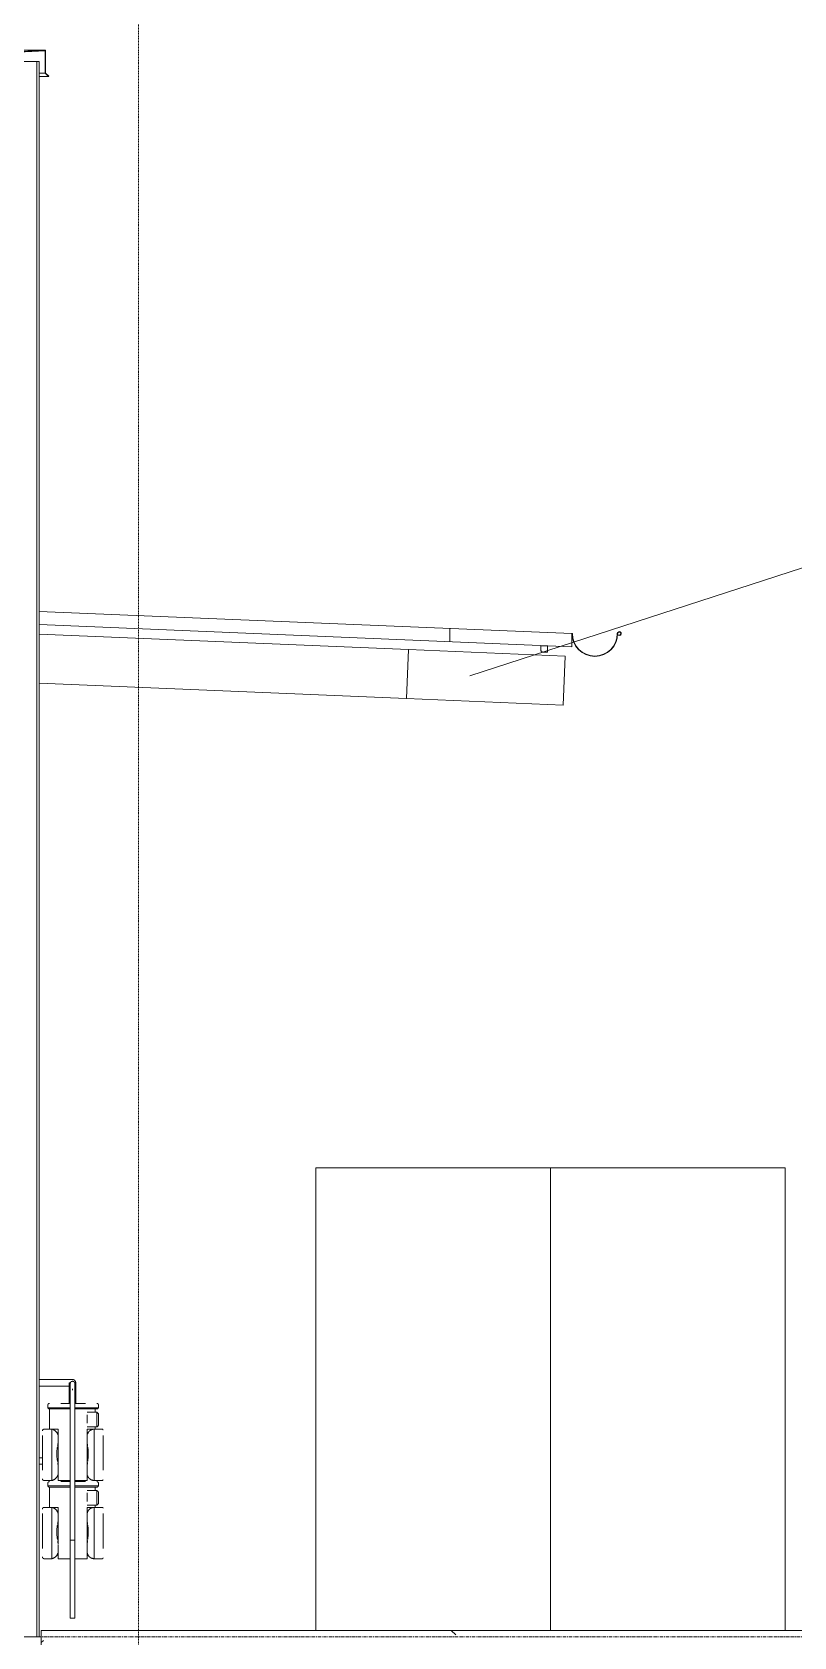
# Model space of a CAD drawing. Header units: inches. Extents: x 21386 to 98862, y -290 to 853.
# Drawn here: x 29824.8 to 29941.6, y 0 to 246.3 of the extents above; entities that cross this region are included whole.
import ezdxf

# ---------------------------------------------------------------- set-up
doc = ezdxf.new("R2010")
doc.units = ezdxf.units.IN
doc.header["$MEASUREMENT"] = 0
doc.linetypes.add('Dash Dot 3_16_', pattern=[0.3125, 0.1875, -0.0625, 0, -0.0625])
doc.linetypes.add('Grid Line 1_2_', pattern=[0.875, 0.5, -0.125, 0.125, -0.125])
for name, color, linetype, lineweight in [('A-ANNO-IDEN', 131, 'Continuous', 9), ('A-ANNO-SYMB', 150, 'Continuous', 9), ('A-FLOR', 192, 'Continuous', 13), ('A-FLOR-LEVL', 51, 'Continuous', 9), ('A-FLOR-PATT', 8, 'Continuous', 25), ('A-ROOF', 132, 'Continuous', 13), ('A-ROOF-OTLN', 132, 'Continuous', 9), ('A-WALL', 113, 'Continuous', 13), ('E-ELEC-EQPM', 71, 'Continuous', 13), ('E-LITE-EQPM', 33, 'Continuous', 13), ('P-SANR-FIXT', 6, 'Continuous', 13), ('S-BEAM', 12, 'Continuous', 13)]:
    doc.layers.add(name, color=color, linetype=linetype, lineweight=lineweight)

# ---------------------------------------------------------------- blocks, each defined once
blk = doc.blocks.new('Transformer-Dry-Type-Siemens - 6x6x6-1004770-Building Section - North_South looking East _ Clinic')
at = {"layer": 'E-ELEC-EQPM', "color": 8, "lineweight": 9}
for p, q in [((22913.05, 72), (22877.05, 72)), ((22913.05, 72), (22877.05, 72)), ((22913.05, 1), (22913.05, 72)), ((22913.05, 1), (22913.05, 72))]:
    blk.add_line(p, q, dxfattribs=at)
blk = doc.blocks.new('Transformer-Dry-Type-Siemens - 6x3x6-1005805-Building Section - North_South looking East _ Clinic')
at = {"layer": 'E-ELEC-EQPM', "color": 8, "lineweight": 9}
for p, q in [((22841.05, 72), (22841.05, 1)), ((22877.05, 72), (22841.05, 72)), ((22877.05, 72), (22841.05, 72)), ((22841.05, 72), (22841.05, 1)), ((22877.05, 1), (22877.05, 72)), ((22877.05, 1), (22877.05, 72))]:
    blk.add_line(p, q, dxfattribs=at)
blk = doc.blocks.new('Dimension Lumber - 5_5 x 7_5 Glulam-1730133-Building Section - North_South looking East _ Clinic')
at = {"layer": 'S-BEAM', "color": 8, "lineweight": 9}
for p, q in [((22855.28, 151.51), (22879.29, 150.51)), ((22879.29, 150.51), (22878.98, 143.01)), ((22878.98, 143.01), (22854.97, 144.01))]:
    blk.add_line(p, q, dxfattribs=at)
blk = doc.blocks.new('Dimension Lumber - 5_5 x 7_5 Glulam-1780657-Building Section - North_South looking East _ Clinic')
at = {"layer": 'S-BEAM', "color": 8, "lineweight": 9}
for p, q in [((22798.62, 153.87), (22855.28, 151.51)), ((22855.28, 151.51), (22854.97, 144.01)), ((22854.97, 144.01), (22798.62, 146.36))]:
    blk.add_line(p, q, dxfattribs=at)
blk = doc.blocks.new('gas_meter-250_cfh_2214 - gas_meter-250_cfh_2214-1353211-Building Section - North_South looking East _ Clinic')
at = {"layer": 'P-SANR-FIXT', "color": 8, "lineweight": 9}
for p, q in [((22803.13, 39.5), (22798.62, 39.5)), ((22798.62, 38.5), (22803.13, 38.5)), ((22803.24, 38.25), (22803.24, 35.86)), ((22803.47, 39), (22803.25, 39)), ((22803.37, 38.11), (22803.37, 37.86)), ((22803.37, 37.86), (22803.37, 14.86)), ((22803.74, 38.09), (22803.74, 37.86)), ((22804.12, 37.86), (22804.12, 38.11)), ((22804.12, 14.86), (22804.12, 37.86)), ((22804.24, 35.86), (22804.24, 38.25)), ((22799.97, 35.6), (22799.97, 35.18)), ((22800.04, 35.18), (22799.97, 35.18)), ((22799.97, 35.18), (22801.97, 35.18)), ((22801.97, 35), (22800.13, 35)), ((22800.13, 35), (22800.19, 35)), ((22800.24, 35), (22800.24, 31.88)), ((22800.24, 35), (22801.97, 35)), ((22803.38, 35.83), (22801.97, 35.83)), ((22801.97, 35.18), (22803.38, 35.18)), ((22803.38, 35), (22801.97, 35)), ((22803.39, 35.86), (22803.24, 35.86)), ((22804.24, 35.86), (22804.09, 35.86)), ((22805.72, 35.83), (22804.1, 35.83)), ((22804.1, 35.18), (22805.72, 35.18)), ((22805.72, 35), (22804.1, 35)), ((22805.72, 35.18), (22807.72, 35.18)), ((22807.56, 35), (22805.72, 35)), ((22805.74, 35), (22807.24, 35)), ((22807.24, 34.47), (22807.24, 35)), ((22807.31, 35), (22807.56, 35)), ((22807.72, 35.18), (22807.65, 35.18)), ((22807.72, 35.18), (22807.72, 35.6)), ((22807.49, 34.47), (22806, 34.47)), ((22806, 33.72), (22806, 34.1)), ((22806, 32.97), (22806, 33.72)), ((22806, 32.78), (22806, 32.97)), ((22806, 32.22), (22807.49, 32.22)), ((22807.24, 31.87), (22807.24, 32.22)), ((22807.49, 33.72), (22807.49, 34.47)), ((22807.49, 32.97), (22807.49, 33.72)), ((22807.49, 32.22), (22807.49, 32.97)), ((22807.72, 34.24), (22807.72, 33.72)), ((22807.72, 33.72), (22807.72, 34.24)), ((22807.72, 33.72), (22807.72, 32.97)), ((22807.72, 32.97), (22807.72, 32.45)), ((22807.72, 32.45), (22807.72, 32.97)), ((22799.13, 30.92), (22799.13, 25.58)), ((22800.58, 31.88), (22799.4, 31.88)), ((22800.58, 30.94), (22800.58, 31.88)), ((22800.58, 31.88), (22801.56, 31.88)), ((22800.58, 25.6), (22800.58, 30.94)), ((22801.56, 31.88), (22801.56, 30.9)), ((22801.56, 30.9), (22801.56, 30.9)), ((22801.56, 30.89), (22801.56, 30.88)), ((22801.56, 30.88), (22801.56, 29.87)), ((22801.56, 29.87), (22801.56, 27.83)), ((22806, 30.94), (22806, 31.88)), ((22806, 31.88), (22807.08, 31.88)), ((22806, 30.88), (22806, 30.94)), ((22806, 29.8), (22806, 30.88)), ((22806, 27.83), (22806, 29.8)), ((22808.31, 31.88), (22807.08, 31.88)), ((22807.08, 31.88), (22807.08, 30.94)), ((22807.08, 30.94), (22807.08, 25.6)), ((22808.43, 25.59), (22808.43, 30.93)), ((22801.56, 27.83), (22801.56, 26.21)), ((22806, 26.29), (22806, 27.83)), ((22800.58, 24), (22800.58, 25.6)), ((22801.56, 26.21), (22801.56, 25.53)), ((22801.56, 25.53), (22801.56, 24.98)), ((22801.56, 24.98), (22801.56, 24)), ((22806, 25.54), (22806, 26.29)), ((22806, 24.94), (22806, 25.54)), ((22806, 24), (22806, 24.94)), ((22807.08, 25.6), (22807.08, 24)), ((22799.4, 24), (22800.58, 24)), ((22800.77, 24.08), (22800.81, 24.08)), ((22803.39, 24), (22801.56, 24)), ((22806, 24), (22804.11, 24)), ((22806.67, 24.08), (22806.81, 24.08)), ((22807.08, 24), (22808.31, 24)), ((22803.74, 14.86), (22803.37, 14.86)), ((22804.12, 14.86), (22803.74, 14.86))]:
    blk.add_line(p, q, dxfattribs=at)
at = {"layer": 'P-SANR-FIXT', "color": 8, "lineweight": 9, "flags": 128}
for points in [[(22803.13, 39.5), (22803.15, 39.5), (22803.18, 39.5), (22803.2, 39.5), (22803.23, 39.5), (22803.25, 39.5), (22803.27, 39.5), (22803.3, 39.5), (22803.32, 39.5), (22803.34, 39.5), (22803.37, 39.5), (22803.39, 39.5), (22803.41, 39.5), (22803.43, 39.5), (22803.45, 39.5), (22803.47, 39.5), (22803.49, 39.5), (22803.51, 39.5), (22803.53, 39.5), (22803.55, 39.5), (22803.57, 39.5), (22803.58, 39.5), (22803.6, 39.5), (22803.62, 39.5), (22803.63, 39.5), (22803.64, 39.5), (22803.66, 39.5), (22803.67, 39.5), (22803.68, 39.5), (22803.69, 39.5), (22803.7, 39.5), (22803.71, 39.5), (22803.71, 39.5), (22803.72, 39.5), (22803.73, 39.5), (22803.73, 39.5), (22803.74, 39.5), (22803.74, 39.5), (22803.74, 39.5), (22803.74, 39.5)], [(22803.74, 39.5), (22803.76, 39.5), (22803.78, 39.5), (22803.8, 39.5), (22803.82, 39.49), (22803.84, 39.49), (22803.86, 39.49), (22803.88, 39.48), (22803.9, 39.47), (22803.92, 39.47), (22803.94, 39.46), (22803.95, 39.45), (22803.97, 39.44), (22803.99, 39.43), (22804.01, 39.42), (22804.02, 39.41), (22804.04, 39.4), (22804.05, 39.39), (22804.07, 39.38), (22804.08, 39.36), (22804.1, 39.35), (22804.11, 39.33), (22804.13, 39.32), (22804.14, 39.3), (22804.15, 39.29), (22804.16, 39.27), (22804.17, 39.25), (22804.18, 39.24), (22804.19, 39.22), (22804.2, 39.2), (22804.21, 39.18), (22804.21, 39.16), (22804.22, 39.14), (22804.22, 39.12), (22804.23, 39.1), (22804.23, 39.08), (22804.24, 39.07), (22804.24, 39.05), (22804.24, 39.03), (22804.24, 39.01), (22804.24, 38.99), (22804.24, 38.97), (22804.24, 38.95), (22804.23, 38.93), (22804.23, 38.91), (22804.23, 38.89), (22804.22, 38.87)], [(22803.28, 38.5), (22803.26, 38.5), (22803.23, 38.5), (22803.21, 38.5), (22803.18, 38.5), (22803.16, 38.5), (22803.14, 38.5), (22803.13, 38.5)], [(22803.24, 39), (22803.24, 39), (22803.24, 39), (22803.24, 38.99), (22803.24, 38.99), (22803.24, 38.99), (22803.24, 38.98), (22803.24, 38.97), (22803.24, 38.96), (22803.24, 38.95), (22803.24, 38.94), (22803.24, 38.93), (22803.24, 38.92), (22803.24, 38.9), (22803.24, 38.89), (22803.24, 38.87), (22803.24, 38.85), (22803.24, 38.83), (22803.24, 38.81), (22803.24, 38.79), (22803.24, 38.77), (22803.24, 38.75), (22803.24, 38.73), (22803.24, 38.7), (22803.24, 38.68), (22803.24, 38.66), (22803.24, 38.63), (22803.24, 38.6), (22803.24, 38.58), (22803.24, 38.55), (22803.24, 38.52), (22803.24, 38.49), (22803.24, 38.47), (22803.24, 38.44), (22803.24, 38.41), (22803.24, 38.38), (22803.24, 38.35), (22803.24, 38.32), (22803.24, 38.29), (22803.24, 38.26), (22803.24, 38.25)], [(22803.37, 38.86), (22803.37, 38.87), (22803.37, 38.89), (22803.37, 38.9), (22803.37, 38.91), (22803.37, 38.93), (22803.38, 38.94), (22803.38, 38.96), (22803.38, 38.97), (22803.39, 38.99), (22803.39, 39), (22803.4, 39.01), (22803.41, 39.03), (22803.41, 39.04), (22803.42, 39.05), (22803.43, 39.07), (22803.44, 39.08), (22803.45, 39.09), (22803.46, 39.1), (22803.47, 39.11), (22803.48, 39.12), (22803.49, 39.13), (22803.5, 39.14), (22803.51, 39.15), (22803.53, 39.16), (22803.54, 39.17), (22803.55, 39.18), (22803.56, 39.19), (22803.58, 39.19), (22803.59, 39.2), (22803.6, 39.2), (22803.62, 39.21), (22803.63, 39.21), (22803.65, 39.22), (22803.66, 39.22), (22803.68, 39.22), (22803.69, 39.23), (22803.71, 39.23), (22803.72, 39.23), (22803.74, 39.23), (22803.74, 39.23)], [(22803.37, 38.11), (22803.37, 38.14), (22803.37, 38.17), (22803.37, 38.2), (22803.37, 38.22), (22803.37, 38.25), (22803.37, 38.28), (22803.37, 38.31), (22803.37, 38.34), (22803.37, 38.37), (22803.37, 38.4), (22803.37, 38.42), (22803.37, 38.45), (22803.37, 38.48), (22803.37, 38.5), (22803.37, 38.53), (22803.37, 38.55), (22803.37, 38.58), (22803.37, 38.6), (22803.37, 38.62), (22803.37, 38.64), (22803.37, 38.66), (22803.37, 38.68), (22803.37, 38.7), (22803.37, 38.72), (22803.37, 38.74), (22803.37, 38.75), (22803.37, 38.77), (22803.37, 38.78), (22803.37, 38.79), (22803.37, 38.8), (22803.37, 38.81), (22803.37, 38.82), (22803.37, 38.83), (22803.37, 38.84), (22803.37, 38.84), (22803.37, 38.85), (22803.37, 38.85), (22803.37, 38.85), (22803.37, 38.86)], [(22803.37, 38.86), (22803.37, 38.85), (22803.37, 38.85), (22803.37, 38.85), (22803.37, 38.84), (22803.37, 38.84), (22803.37, 38.83), (22803.37, 38.82), (22803.37, 38.8), (22803.37, 38.79), (22803.37, 38.78), (22803.37, 38.76), (22803.37, 38.74), (22803.37, 38.72), (22803.37, 38.7), (22803.37, 38.68), (22803.37, 38.66), (22803.37, 38.63), (22803.37, 38.61), (22803.37, 38.58), (22803.37, 38.55), (22803.37, 38.52), (22803.37, 38.49), (22803.37, 38.46), (22803.37, 38.43), (22803.37, 38.4), (22803.37, 38.36), (22803.37, 38.33), (22803.37, 38.29), (22803.37, 38.25), (22803.37, 38.22), (22803.37, 38.18), (22803.37, 38.14), (22803.37, 38.1), (22803.37, 38.06), (22803.37, 38.03), (22803.37, 37.99), (22803.37, 37.95), (22803.37, 37.91), (22803.37, 37.87), (22803.37, 37.86)], [(22803.74, 39.23), (22803.76, 39.23), (22803.77, 39.23), (22803.79, 39.23), (22803.8, 39.23), (22803.81, 39.22), (22803.83, 39.22), (22803.84, 39.22), (22803.86, 39.21), (22803.87, 39.21), (22803.89, 39.2), (22803.9, 39.19), (22803.91, 39.19), (22803.93, 39.18), (22803.94, 39.17), (22803.95, 39.16), (22803.96, 39.16), (22803.98, 39.15), (22803.99, 39.14), (22804, 39.13), (22804.01, 39.12), (22804.02, 39.11), (22804.03, 39.09), (22804.04, 39.08), (22804.05, 39.07), (22804.06, 39.06), (22804.06, 39.05), (22804.07, 39.03), (22804.08, 39.02), (22804.08, 39.01), (22804.09, 38.99), (22804.09, 38.98), (22804.1, 38.96), (22804.1, 38.95), (22804.11, 38.93), (22804.11, 38.92), (22804.11, 38.9), (22804.11, 38.89), (22804.11, 38.87), (22804.12, 38.86), (22804.12, 38.86)], [(22804.12, 38.86), (22804.12, 38.85), (22804.12, 38.85), (22804.12, 38.85), (22804.12, 38.85), (22804.12, 38.84), (22804.12, 38.83), (22804.12, 38.83), (22804.12, 38.82), (22804.12, 38.81), (22804.12, 38.8), (22804.12, 38.78), (22804.12, 38.77), (22804.12, 38.76), (22804.12, 38.74), (22804.12, 38.72), (22804.12, 38.71), (22804.12, 38.69), (22804.12, 38.67), (22804.12, 38.65), (22804.12, 38.63), (22804.12, 38.61), (22804.12, 38.58), (22804.12, 38.56), (22804.12, 38.54), (22804.12, 38.51), (22804.12, 38.48), (22804.12, 38.46), (22804.12, 38.43), (22804.12, 38.4), (22804.12, 38.38), (22804.12, 38.35), (22804.12, 38.32), (22804.12, 38.29), (22804.12, 38.26), (22804.12, 38.23), (22804.12, 38.2), (22804.12, 38.17), (22804.12, 38.14), (22804.12, 38.11), (22804.12, 38.11)], [(22804.12, 37.86), (22804.12, 37.9), (22804.12, 37.94), (22804.12, 37.97), (22804.12, 38.01), (22804.12, 38.05), (22804.12, 38.09), (22804.12, 38.13), (22804.12, 38.17), (22804.12, 38.21), (22804.12, 38.24), (22804.12, 38.28), (22804.12, 38.32), (22804.12, 38.35), (22804.12, 38.39), (22804.12, 38.42), (22804.12, 38.45), (22804.12, 38.48), (22804.12, 38.51), (22804.12, 38.54), (22804.12, 38.57), (22804.12, 38.6), (22804.12, 38.63), (22804.12, 38.65), (22804.12, 38.67), (22804.12, 38.7), (22804.12, 38.72), (22804.12, 38.74), (22804.12, 38.76), (22804.12, 38.77), (22804.12, 38.79), (22804.12, 38.8), (22804.12, 38.81), (22804.12, 38.82), (22804.12, 38.83), (22804.12, 38.84), (22804.12, 38.85), (22804.12, 38.85), (22804.12, 38.85), (22804.12, 38.86)], [(22804.2, 38.81), (22804.19, 38.79), (22804.19, 38.77), (22804.18, 38.76), (22804.17, 38.74)], [(22804.24, 38.25), (22804.24, 38.28), (22804.24, 38.31), (22804.24, 38.34), (22804.24, 38.37), (22804.24, 38.4), (22804.24, 38.43), (22804.24, 38.46), (22804.24, 38.49), (22804.24, 38.51), (22804.24, 38.54), (22804.24, 38.57), (22804.24, 38.6), (22804.24, 38.62), (22804.24, 38.65), (22804.24, 38.67), (22804.24, 38.7), (22804.24, 38.72), (22804.24, 38.74), (22804.24, 38.77), (22804.24, 38.79), (22804.24, 38.81), (22804.24, 38.83), (22804.24, 38.85), (22804.24, 38.86), (22804.24, 38.88), (22804.24, 38.9), (22804.24, 38.91), (22804.24, 38.93), (22804.24, 38.94), (22804.24, 38.95), (22804.24, 38.96), (22804.24, 38.97), (22804.24, 38.98), (22804.24, 38.98), (22804.24, 38.99), (22804.24, 38.99), (22804.24, 39), (22804.24, 39), (22804.24, 39)], [(22799.97, 35.6), (22799.97, 35.61), (22799.97, 35.62), (22799.97, 35.63), (22799.97, 35.64), (22799.97, 35.64), (22799.98, 35.65), (22799.98, 35.66), (22799.98, 35.67), (22799.98, 35.68), (22799.99, 35.69), (22799.99, 35.7), (22800, 35.71), (22800, 35.71), (22800.01, 35.72), (22800.01, 35.73), (22800.02, 35.74), (22800.02, 35.74), (22800.03, 35.75), (22800.03, 35.76), (22800.04, 35.77), (22800.05, 35.77), (22800.05, 35.78), (22800.06, 35.78), (22800.07, 35.79), (22800.08, 35.79), (22800.08, 35.8), (22800.09, 35.8), (22800.1, 35.81), (22800.11, 35.81), (22800.12, 35.82), (22800.13, 35.82), (22800.14, 35.82), (22800.14, 35.82), (22800.15, 35.83), (22800.16, 35.83), (22800.17, 35.83), (22800.18, 35.83), (22800.19, 35.83), (22800.2, 35.83), (22800.2, 35.83)], [(22800.13, 35), (22800.12, 35), (22800.11, 35.01), (22800.1, 35.01), (22800.09, 35.02), (22800.09, 35.02), (22800.08, 35.02), (22800.07, 35.03), (22800.06, 35.04), (22800.05, 35.04), (22800.05, 35.05), (22800.04, 35.05), (22800.03, 35.06), (22800.03, 35.07), (22800.02, 35.08), (22800.01, 35.08), (22800.01, 35.09), (22800, 35.1), (22800, 35.11), (22799.99, 35.12), (22799.99, 35.12), (22799.98, 35.13), (22799.98, 35.14), (22799.98, 35.15), (22799.97, 35.16), (22799.97, 35.17), (22799.97, 35.18), (22799.97, 35.18)], [(22807.49, 35.83), (22807.5, 35.83), (22807.51, 35.83), (22807.52, 35.83), (22807.52, 35.83), (22807.53, 35.83), (22807.54, 35.82), (22807.55, 35.82), (22807.56, 35.82), (22807.57, 35.82), (22807.58, 35.81), (22807.59, 35.81), (22807.59, 35.81), (22807.6, 35.8), (22807.61, 35.8), (22807.62, 35.79), (22807.63, 35.79), (22807.63, 35.78), (22807.64, 35.77), (22807.65, 35.77), (22807.65, 35.76), (22807.66, 35.75), (22807.67, 35.75), (22807.67, 35.74), (22807.68, 35.73), (22807.68, 35.72), (22807.69, 35.72), (22807.69, 35.71), (22807.7, 35.7), (22807.7, 35.69), (22807.7, 35.68), (22807.71, 35.67), (22807.71, 35.67), (22807.71, 35.66), (22807.71, 35.65), (22807.72, 35.64), (22807.72, 35.63), (22807.72, 35.62), (22807.72, 35.61), (22807.72, 35.6), (22807.72, 35.6)], [(22807.72, 35.18), (22807.72, 35.17), (22807.72, 35.16), (22807.71, 35.15), (22807.71, 35.14), (22807.71, 35.13), (22807.7, 35.13), (22807.7, 35.12), (22807.69, 35.11), (22807.69, 35.1), (22807.68, 35.09), (22807.68, 35.08), (22807.67, 35.08), (22807.66, 35.07), (22807.66, 35.06), (22807.65, 35.06), (22807.64, 35.05), (22807.64, 35.04), (22807.63, 35.04), (22807.62, 35.03), (22807.61, 35.03), (22807.61, 35.02), (22807.6, 35.02), (22807.59, 35.01), (22807.58, 35.01), (22807.57, 35), (22807.56, 35), (22807.56, 35)], [(22807.49, 34.47), (22807.52, 34.45), (22807.55, 34.43), (22807.58, 34.4), (22807.6, 34.38), (22807.63, 34.35), (22807.65, 34.33), (22807.68, 34.3), (22807.7, 34.27), (22807.72, 34.24)], [(22807.72, 32.45), (22807.7, 32.42), (22807.68, 32.39), (22807.65, 32.36), (22807.63, 32.34), (22807.6, 32.31), (22807.58, 32.29), (22807.55, 32.26), (22807.52, 32.24), (22807.49, 32.22)], [(22799.13, 31.61), (22799.13, 31.62), (22799.13, 31.63), (22799.13, 31.64), (22799.14, 31.65), (22799.14, 31.66), (22799.14, 31.67), (22799.14, 31.68), (22799.15, 31.69), (22799.15, 31.7), (22799.15, 31.71), (22799.16, 31.72), (22799.16, 31.73), (22799.17, 31.74), (22799.17, 31.75), (22799.18, 31.76), (22799.19, 31.77), (22799.19, 31.78), (22799.2, 31.79), (22799.21, 31.79), (22799.21, 31.8), (22799.22, 31.81), (22799.23, 31.82), (22799.24, 31.82), (22799.25, 31.83), (22799.26, 31.84), (22799.27, 31.84), (22799.28, 31.85), (22799.29, 31.85), (22799.29, 31.86), (22799.3, 31.86), (22799.32, 31.86), (22799.33, 31.87), (22799.34, 31.87), (22799.35, 31.87), (22799.36, 31.87), (22799.37, 31.88), (22799.38, 31.88), (22799.39, 31.88), (22799.4, 31.88)], [(22808.31, 31.88), (22808.32, 31.88), (22808.32, 31.88), (22808.32, 31.88), (22808.33, 31.88), (22808.33, 31.88), (22808.34, 31.88), (22808.34, 31.87), (22808.35, 31.87), (22808.35, 31.87), (22808.36, 31.87), (22808.36, 31.87), (22808.37, 31.87), (22808.37, 31.86), (22808.37, 31.86), (22808.38, 31.86), (22808.38, 31.86), (22808.38, 31.85), (22808.39, 31.85), (22808.39, 31.85), (22808.4, 31.84), (22808.4, 31.84), (22808.4, 31.84), (22808.4, 31.83), (22808.41, 31.83), (22808.41, 31.82), (22808.41, 31.82), (22808.41, 31.82), (22808.42, 31.81), (22808.42, 31.81), (22808.42, 31.8), (22808.42, 31.8), (22808.42, 31.79), (22808.42, 31.79), (22808.43, 31.79), (22808.43, 31.78), (22808.43, 31.78), (22808.43, 31.77), (22808.43, 31.77), (22808.43, 31.76), (22808.43, 31.76)], [(22799.4, 24), (22799.39, 24), (22799.38, 24), (22799.37, 24), (22799.36, 24), (22799.35, 24.01), (22799.34, 24.01), (22799.33, 24.01), (22799.32, 24.01), (22799.31, 24.02), (22799.3, 24.02), (22799.29, 24.03), (22799.28, 24.03), (22799.27, 24.04), (22799.26, 24.04), (22799.25, 24.05), (22799.24, 24.05), (22799.23, 24.06), (22799.22, 24.07), (22799.22, 24.07), (22799.21, 24.08), (22799.2, 24.09), (22799.19, 24.1), (22799.19, 24.11), (22799.18, 24.12), (22799.17, 24.12), (22799.17, 24.13), (22799.16, 24.14), (22799.16, 24.15), (22799.15, 24.16), (22799.15, 24.17), (22799.15, 24.18), (22799.14, 24.19), (22799.14, 24.2), (22799.14, 24.21), (22799.14, 24.23), (22799.13, 24.24), (22799.13, 24.25), (22799.13, 24.26), (22799.13, 24.27), (22799.13, 24.27)], [(22808.43, 24.12), (22808.43, 24.11), (22808.43, 24.11), (22808.43, 24.1), (22808.43, 24.1), (22808.43, 24.09), (22808.42, 24.09), (22808.42, 24.09), (22808.42, 24.08), (22808.42, 24.08), (22808.42, 24.07), (22808.42, 24.07), (22808.42, 24.06), (22808.41, 24.06), (22808.41, 24.06), (22808.41, 24.05), (22808.41, 24.05), (22808.4, 24.04), (22808.4, 24.04), (22808.4, 24.04), (22808.39, 24.03), (22808.39, 24.03), (22808.39, 24.03), (22808.38, 24.02), (22808.38, 24.02), (22808.37, 24.02), (22808.37, 24.02), (22808.37, 24.01), (22808.36, 24.01), (22808.36, 24.01), (22808.35, 24.01), (22808.35, 24.01), (22808.34, 24), (22808.34, 24), (22808.34, 24), (22808.33, 24), (22808.33, 24), (22808.32, 24), (22808.32, 24), (22808.31, 24)]]:
    blk.add_lwpolyline(points, dxfattribs=at)
at = {"layer": 'P-SANR-FIXT', "color": 8, "lineweight": 9}
for points, knots in [([(22801.56, 30.9), (22801.54, 30.96), (22801.51, 31.06), (22801.46, 31.17), (22801.41, 31.27), (22801.34, 31.37), (22801.27, 31.46), (22801.2, 31.53), (22801.13, 31.6), (22801.06, 31.65), (22801.01, 31.69), (22800.98, 31.71), (22800.94, 31.73), (22800.88, 31.77), (22800.8, 31.8), (22800.7, 31.85), (22800.63, 31.87), (22800.58, 31.88)], [0, 0, 0, 0, 0.1, 0.15, 0.2, 0.3, 0.35, 0.4, 0.475, 0.55, 0.5875, 0.60625, 0.625, 0.7, 0.775, 0.85, 1, 1, 1, 1]), ([(22801.39, 31.3), (22801.38, 31.3), (22801.37, 31.32), (22801.35, 31.35), (22801.33, 31.38), (22801.31, 31.41), (22801.29, 31.43), (22801.27, 31.45), (22801.24, 31.48), (22801.21, 31.51), (22801.2, 31.53), (22801.19, 31.54)], [0.1823297, 0.1823297, 0.1823297, 0.1823297, 0.1875, 0.21875, 0.234375, 0.25, 0.265625, 0.28125, 0.3125, 0.34375, 0.375, 0.375, 0.375, 0.375]), ([(22801.19, 31.54), (22801.2, 31.53), (22801.21, 31.51), (22801.24, 31.48), (22801.27, 31.45), (22801.29, 31.43), (22801.3, 31.41), (22801.31, 31.41)], [0.625, 0.625, 0.625, 0.625, 0.65625, 0.6875, 0.71875, 0.734375, 0.75, 0.75, 0.75, 0.75]), ([(22801.56, 30.9), (22801.54, 30.96), (22801.52, 31.03), (22801.48, 31.13), (22801.46, 31.17), (22801.45, 31.19)], [0, 0, 0, 0, 0.0625, 0.09375, 0.125, 0.125, 0.125, 0.125]), ([(22801.46, 29.28), (22801.47, 29.32), (22801.49, 29.44), (22801.52, 29.64), (22801.55, 29.8), (22801.56, 29.87)], [0.6893474, 0.6893474, 0.6893474, 0.6893474, 0.75, 0.875, 1, 1, 1, 1]), ([(22807.08, 31.88), (22807.04, 31.88), (22806.99, 31.88), (22806.9, 31.86), (22806.85, 31.85), (22806.81, 31.84), (22806.77, 31.83), (22806.73, 31.82), (22806.69, 31.8), (22806.64, 31.79), (22806.6, 31.76), (22806.55, 31.74), (22806.5, 31.71), (22806.45, 31.68), (22806.4, 31.64), (22806.35, 31.6), (22806.31, 31.56), (22806.28, 31.53), (22806.25, 31.49), (22806.21, 31.45), (22806.17, 31.39), (22806.13, 31.32), (22806.1, 31.25), (22806.07, 31.18), (22806.03, 31.08), (22806.01, 31), (22806, 30.94)], [0, 0, 0, 0, 0.142857, 0.214286, 0.25, 0.285714, 0.321429, 0.357143, 0.392857, 0.428571, 0.464286, 0.5, 0.535714, 0.571429, 0.607143, 0.642857, 0.678571, 0.696429, 0.714286, 0.75, 0.785714, 0.821429, 0.857143, 0.892857, 0.928571, 1, 1, 1, 1]), ([(22806.08, 31.22), (22806.07, 31.2), (22806.06, 31.16), (22806.03, 31.07), (22806.01, 30.99), (22806, 30.94)], [0.875, 0.875, 0.875, 0.875, 0.90625, 0.9375, 1, 1, 1, 1]), ([(22806, 29.8), (22806.01, 29.72), (22806.03, 29.57), (22806.05, 29.38), (22806.06, 29.27), (22806.07, 29.23)], [0, 0, 0, 0, 0.125, 0.25, 0.3090159, 0.3090159, 0.3090159, 0.3090159]), ([(22806.29, 31.54), (22806.29, 31.53), (22806.27, 31.52), (22806.25, 31.49), (22806.22, 31.46), (22806.21, 31.44), (22806.19, 31.42), (22806.18, 31.4), (22806.16, 31.37), (22806.14, 31.34), (22806.13, 31.31), (22806.12, 31.31)], [0.625, 0.625, 0.625, 0.625, 0.65625, 0.6875, 0.71875, 0.734375, 0.75, 0.765625, 0.78125, 0.8125, 0.8259982, 0.8259982, 0.8259982, 0.8259982]), ([(22806.19, 31.42), (22806.2, 31.42), (22806.21, 31.44), (22806.22, 31.46), (22806.25, 31.49), (22806.27, 31.52), (22806.29, 31.53), (22806.29, 31.54)], [0.25, 0.25, 0.25, 0.25, 0.265625, 0.28125, 0.3125, 0.34375, 0.375, 0.375, 0.375, 0.375]), ([(22801.34, 27.83), (22801.33, 28.01), (22801.33, 28.29), (22801.36, 28.64), (22801.39, 28.86), (22801.41, 29.03), (22801.43, 29.12), (22801.44, 29.18), (22801.44, 29.19)], [0, 0, 0, 0, 0.25, 0.375, 0.5, 0.5625, 0.625, 0.6413922, 0.6413922, 0.6413922, 0.6413922]), ([(22801.44, 26.93), (22801.44, 26.95), (22801.42, 27.07), (22801.39, 27.27), (22801.36, 27.55), (22801.34, 27.74), (22801.34, 27.83)], [0.4590176, 0.4590176, 0.4590176, 0.4590176, 0.5, 0.6666667, 0.8333333, 1, 1, 1, 1]), ([(22806.08, 29.13), (22806.08, 29.12), (22806.09, 29.07), (22806.1, 28.98), (22806.12, 28.86), (22806.13, 28.73), (22806.15, 28.56), (22806.17, 28.27), (22806.17, 28.01), (22806.16, 27.83)], [0.3581675, 0.3581675, 0.3581675, 0.3581675, 0.375, 0.4375, 0.5, 0.5625, 0.625, 0.75, 1, 1, 1, 1]), ([(22806.16, 27.83), (22806.16, 27.74), (22806.15, 27.57), (22806.12, 27.3), (22806.1, 27.11), (22806.08, 27), (22806.08, 26.99)], [0, 0, 0, 0, 0.1666667, 0.3333333, 0.5, 0.5353364, 0.5353364, 0.5353364, 0.5353364]), ([(22800.58, 24), (22800.61, 24.01), (22800.67, 24.02), (22800.75, 24.06), (22800.82, 24.09), (22800.88, 24.11), (22800.93, 24.14), (22800.99, 24.18), (22801.04, 24.22), (22801.1, 24.26), (22801.15, 24.3), (22801.19, 24.34), (22801.22, 24.37), (22801.27, 24.42), (22801.34, 24.51), (22801.41, 24.61), (22801.46, 24.71), (22801.51, 24.82), (22801.54, 24.91), (22801.56, 24.98)], [0, 0, 0, 0, 0.1, 0.2, 0.25, 0.3, 0.35, 0.4, 0.45, 0.5, 0.55, 0.575, 0.6, 0.65, 0.7, 0.8, 0.85, 0.9, 1, 1, 1, 1]), ([(22806, 24.94), (22806.01, 24.87), (22806.04, 24.77), (22806.08, 24.66), (22806.12, 24.58), (22806.16, 24.5), (22806.21, 24.43), (22806.26, 24.38), (22806.29, 24.34), (22806.32, 24.31), (22806.35, 24.28), (22806.39, 24.25), (22806.43, 24.21), (22806.48, 24.18), (22806.52, 24.16), (22806.55, 24.14), (22806.58, 24.12), (22806.61, 24.11), (22806.66, 24.09), (22806.71, 24.07), (22806.76, 24.05), (22806.81, 24.03), (22806.85, 24.02), (22806.9, 24.02), (22806.95, 24.01), (22807.02, 24), (22807.06, 24), (22807.08, 24)], [0, 0, 0, 0, 0.083333, 0.125, 0.166667, 0.208333, 0.25, 0.291667, 0.3125, 0.333333, 0.354167, 0.375, 0.416667, 0.458333, 0.479167, 0.5, 0.520833, 0.541667, 0.583333, 0.625, 0.666667, 0.708333, 0.75, 0.791667, 0.833333, 0.916667, 1, 1, 1, 1]), ([(22801.26, 24.41), (22801.27, 24.43), (22801.31, 24.47), (22801.34, 24.52), (22801.36, 24.55), (22801.37, 24.56)], [0.8, 0.8, 0.8, 0.8, 0.825, 0.85, 0.86115606, 0.86115606, 0.86115606, 0.86115606]), ([(22806.16, 24.51), (22806.16, 24.51), (22806.17, 24.49), (22806.2, 24.45), (22806.23, 24.41), (22806.24, 24.39)], [0.14801628, 0.14801628, 0.14801628, 0.14801628, 0.15, 0.175, 0.2, 0.2, 0.2, 0.2]), ([(22806.42, 24.22), (22806.43, 24.22), (22806.44, 24.21), (22806.47, 24.19), (22806.5, 24.17), (22806.52, 24.16), (22806.52, 24.16)], [0.3, 0.3, 0.3, 0.3, 0.3125, 0.325, 0.35, 0.35763864, 0.35763864, 0.35763864, 0.35763864]), ([(22806.52, 24.16), (22806.52, 24.16), (22806.5, 24.17), (22806.47, 24.19), (22806.44, 24.21), (22806.43, 24.22), (22806.42, 24.22)], [0.64247023, 0.64247023, 0.64247023, 0.64247023, 0.65, 0.675, 0.6875, 0.7, 0.7, 0.7, 0.7])]:
    blk.add_open_spline(points, degree=3, knots=knots, dxfattribs=at)
for points in [[(22801.43, 24.66), (22801.46, 24.71), (22801.51, 24.81), (22801.54, 24.92), (22801.56, 24.98)], [(22801.56, 26.21), (22801.55, 26.29), (22801.52, 26.46), (22801.49, 26.64), (22801.48, 26.73)], [(22806.06, 26.78), (22806.05, 26.7), (22806.03, 26.53), (22806.01, 26.37), (22806, 26.29)], [(22806, 24.94), (22806.01, 24.88), (22806.04, 24.77), (22806.07, 24.68), (22806.09, 24.63)]]:
    blk.add_open_spline(points, degree=3, dxfattribs=at)
blk = doc.blocks.new('gas_meter-250_cfh_2214 - gas_meter-250_cfh_2214-V41-Building Section - North_South looking East _ Clinic')
at = {"layer": 'P-SANR-FIXT', "color": 8, "lineweight": 9}
for p, q in [((22799.17, 27.5), (22798.62, 27.5)), ((22798.62, 26.5), (22799.14, 26.5)), ((22799.97, 23.6), (22799.97, 23.18)), ((22800.04, 23.18), (22799.97, 23.18)), ((22799.97, 23.18), (22801.97, 23.18)), ((22801.97, 23), (22800.13, 23)), ((22800.13, 23), (22800.19, 23)), ((22800.24, 23), (22800.24, 19.88)), ((22800.24, 23), (22801.97, 23)), ((22803.38, 23.83), (22801.97, 23.83)), ((22801.97, 23.18), (22803.38, 23.18)), ((22803.38, 23), (22801.97, 23)), ((22803.24, 24), (22803.24, 23.86)), ((22803.39, 23.86), (22803.24, 23.86)), ((22804.24, 23.86), (22804.09, 23.86)), ((22805.72, 23.83), (22804.1, 23.83)), ((22804.1, 23.18), (22805.72, 23.18)), ((22805.72, 23), (22804.1, 23)), ((22804.24, 23.86), (22804.24, 24)), ((22805.72, 23.18), (22807.72, 23.18)), ((22807.56, 23), (22805.72, 23)), ((22805.74, 23), (22807.24, 23)), ((22807.49, 22.47), (22806, 22.47)), ((22807.24, 22.47), (22807.24, 23)), ((22807.31, 23), (22807.56, 23)), ((22807.49, 21.72), (22807.49, 22.47)), ((22807.72, 23.18), (22807.65, 23.18)), ((22807.72, 23.18), (22807.72, 23.6)), ((22807.72, 22.24), (22807.72, 21.72)), ((22807.72, 21.72), (22807.72, 22.24)), ((22800.58, 19.88), (22799.4, 19.88)), ((22800.58, 18.94), (22800.58, 19.88)), ((22800.58, 19.88), (22801.56, 19.88)), ((22801.56, 19.88), (22801.56, 18.9)), ((22806, 21.72), (22806, 22.1)), ((22806, 20.97), (22806, 21.72)), ((22806, 20.78), (22806, 20.97)), ((22806, 20.22), (22807.49, 20.22)), ((22806, 18.94), (22806, 19.88)), ((22806, 19.88), (22807.08, 19.88)), ((22808.31, 19.88), (22807.08, 19.88)), ((22807.08, 19.88), (22807.08, 18.94)), ((22807.24, 19.87), (22807.24, 20.22)), ((22807.49, 20.97), (22807.49, 21.72)), ((22807.49, 20.22), (22807.49, 20.97)), ((22807.72, 21.72), (22807.72, 20.97)), ((22807.72, 20.97), (22807.72, 20.45)), ((22807.72, 20.45), (22807.72, 20.97)), ((22799.13, 18.92), (22799.13, 13.58)), ((22800.58, 13.6), (22800.58, 18.94)), ((22801.56, 18.9), (22801.56, 18.9)), ((22801.56, 18.89), (22801.56, 18.88)), ((22801.56, 18.88), (22801.56, 17.84)), ((22801.56, 17.87), (22801.56, 15.83)), ((22806, 18.88), (22806, 18.94)), ((22806, 17.84), (22806, 18.88)), ((22806, 15.83), (22806, 17.8)), ((22807.08, 18.94), (22807.08, 13.6)), ((22808.43, 13.59), (22808.43, 18.93)), ((22801.56, 15.83), (22801.56, 14.21)), ((22803.37, 14.86), (22803.37, 2.86)), ((22804.12, 2.86), (22804.12, 14.86)), ((22806, 14.29), (22806, 15.83)), ((22800.58, 12), (22800.58, 13.6)), ((22801.56, 14.14), (22801.56, 13.53)), ((22801.56, 13.53), (22801.56, 12.98)), ((22801.56, 12.98), (22801.56, 12)), ((22806, 13.54), (22806, 14.29)), ((22806, 12.94), (22806, 13.54)), ((22806, 12), (22806, 12.94)), ((22807.08, 13.6), (22807.08, 12.95)), ((22807.08, 12.91), (22807.08, 12)), ((22799.4, 12), (22800.58, 12)), ((22800.77, 12.08), (22800.81, 12.08)), ((22803.39, 12), (22801.56, 12)), ((22806, 12), (22804.11, 12)), ((22806.67, 12.08), (22806.81, 12.08)), ((22807.08, 12), (22808.31, 12)), ((22803.74, 2.86), (22803.37, 2.86)), ((22804.12, 2.86), (22803.74, 2.86))]:
    blk.add_line(p, q, dxfattribs=at)
at = {"layer": 'P-SANR-FIXT', "color": 8, "lineweight": 9, "flags": 128}
for points in [[(22799.97, 23.6), (22799.97, 23.61), (22799.97, 23.62), (22799.97, 23.63), (22799.97, 23.64), (22799.97, 23.64), (22799.98, 23.65), (22799.98, 23.66), (22799.98, 23.67), (22799.98, 23.68), (22799.99, 23.69), (22799.99, 23.7), (22800, 23.71), (22800, 23.71), (22800.01, 23.72), (22800.01, 23.73), (22800.02, 23.74), (22800.02, 23.74), (22800.03, 23.75), (22800.03, 23.76), (22800.04, 23.77), (22800.05, 23.77), (22800.05, 23.78), (22800.06, 23.78), (22800.07, 23.79), (22800.08, 23.79), (22800.08, 23.8), (22800.09, 23.8), (22800.1, 23.81), (22800.11, 23.81), (22800.12, 23.82), (22800.13, 23.82), (22800.14, 23.82), (22800.14, 23.82), (22800.15, 23.83), (22800.16, 23.83), (22800.17, 23.83), (22800.18, 23.83), (22800.19, 23.83), (22800.2, 23.83), (22800.2, 23.83)], [(22800.13, 23), (22800.12, 23), (22800.11, 23.01), (22800.1, 23.01), (22800.09, 23.02), (22800.09, 23.02), (22800.08, 23.02), (22800.07, 23.03), (22800.06, 23.04), (22800.05, 23.04), (22800.05, 23.05), (22800.04, 23.05), (22800.03, 23.06), (22800.03, 23.07), (22800.02, 23.08), (22800.01, 23.08), (22800.01, 23.09), (22800, 23.1), (22800, 23.11), (22799.99, 23.12), (22799.99, 23.12), (22799.98, 23.13), (22799.98, 23.14), (22799.98, 23.15), (22799.97, 23.16), (22799.97, 23.17), (22799.97, 23.18), (22799.97, 23.18)], [(22807.49, 23.83), (22807.5, 23.83), (22807.51, 23.83), (22807.52, 23.83), (22807.52, 23.83), (22807.53, 23.83), (22807.54, 23.82), (22807.55, 23.82), (22807.56, 23.82), (22807.57, 23.82), (22807.58, 23.81), (22807.59, 23.81), (22807.59, 23.81), (22807.6, 23.8), (22807.61, 23.8), (22807.62, 23.79), (22807.63, 23.79), (22807.63, 23.78), (22807.64, 23.77), (22807.65, 23.77), (22807.65, 23.76), (22807.66, 23.75), (22807.67, 23.75), (22807.67, 23.74), (22807.68, 23.73), (22807.68, 23.72), (22807.69, 23.72), (22807.69, 23.71), (22807.7, 23.7), (22807.7, 23.69), (22807.7, 23.68), (22807.71, 23.67), (22807.71, 23.67), (22807.71, 23.66), (22807.71, 23.65), (22807.72, 23.64), (22807.72, 23.63), (22807.72, 23.62), (22807.72, 23.61), (22807.72, 23.6), (22807.72, 23.6)], [(22807.49, 22.47), (22807.52, 22.45), (22807.55, 22.43), (22807.58, 22.4), (22807.6, 22.38), (22807.63, 22.35), (22807.65, 22.33), (22807.68, 22.3), (22807.7, 22.27), (22807.72, 22.24)], [(22807.72, 23.18), (22807.72, 23.17), (22807.72, 23.16), (22807.71, 23.15), (22807.71, 23.14), (22807.71, 23.13), (22807.7, 23.13), (22807.7, 23.12), (22807.69, 23.11), (22807.69, 23.1), (22807.68, 23.09), (22807.68, 23.08), (22807.67, 23.08), (22807.66, 23.07), (22807.66, 23.06), (22807.65, 23.06), (22807.64, 23.05), (22807.64, 23.04), (22807.63, 23.04), (22807.62, 23.03), (22807.61, 23.03), (22807.61, 23.02), (22807.6, 23.02), (22807.59, 23.01), (22807.58, 23.01), (22807.57, 23), (22807.56, 23), (22807.56, 23)], [(22799.13, 19.61), (22799.13, 19.62), (22799.13, 19.63), (22799.13, 19.64), (22799.14, 19.65), (22799.14, 19.66), (22799.14, 19.67), (22799.14, 19.68), (22799.15, 19.69), (22799.15, 19.7), (22799.15, 19.71), (22799.16, 19.72), (22799.16, 19.73), (22799.17, 19.74), (22799.17, 19.75), (22799.18, 19.76), (22799.19, 19.77), (22799.19, 19.78), (22799.2, 19.79), (22799.21, 19.79), (22799.21, 19.8), (22799.22, 19.81), (22799.23, 19.82), (22799.24, 19.82), (22799.25, 19.83), (22799.26, 19.84), (22799.27, 19.84), (22799.28, 19.85), (22799.29, 19.85), (22799.29, 19.86), (22799.3, 19.86), (22799.32, 19.86), (22799.33, 19.87), (22799.34, 19.87), (22799.35, 19.87), (22799.36, 19.87), (22799.37, 19.88), (22799.38, 19.88), (22799.39, 19.88), (22799.4, 19.88)], [(22807.72, 20.45), (22807.7, 20.42), (22807.68, 20.39), (22807.65, 20.36), (22807.63, 20.34), (22807.6, 20.31), (22807.58, 20.29), (22807.55, 20.26), (22807.52, 20.24), (22807.49, 20.22)], [(22808.31, 19.88), (22808.32, 19.88), (22808.32, 19.88), (22808.32, 19.88), (22808.33, 19.88), (22808.33, 19.88), (22808.34, 19.88), (22808.34, 19.87), (22808.35, 19.87), (22808.35, 19.87), (22808.36, 19.87), (22808.36, 19.87), (22808.37, 19.87), (22808.37, 19.86), (22808.37, 19.86), (22808.38, 19.86), (22808.38, 19.86), (22808.38, 19.85), (22808.39, 19.85), (22808.39, 19.85), (22808.4, 19.84), (22808.4, 19.84), (22808.4, 19.84), (22808.4, 19.83), (22808.41, 19.83), (22808.41, 19.82), (22808.41, 19.82), (22808.41, 19.82), (22808.42, 19.81), (22808.42, 19.81), (22808.42, 19.8), (22808.42, 19.8), (22808.42, 19.79), (22808.42, 19.79), (22808.43, 19.79), (22808.43, 19.78), (22808.43, 19.78), (22808.43, 19.77), (22808.43, 19.77), (22808.43, 19.76), (22808.43, 19.76)], [(22799.4, 12), (22799.39, 12), (22799.38, 12), (22799.37, 12), (22799.36, 12), (22799.35, 12.01), (22799.34, 12.01), (22799.33, 12.01), (22799.32, 12.01), (22799.31, 12.02), (22799.3, 12.02), (22799.29, 12.03), (22799.28, 12.03), (22799.27, 12.04), (22799.26, 12.04), (22799.25, 12.05), (22799.24, 12.05), (22799.23, 12.06), (22799.22, 12.07), (22799.22, 12.07), (22799.21, 12.08), (22799.2, 12.09), (22799.19, 12.1), (22799.19, 12.11), (22799.18, 12.12), (22799.17, 12.12), (22799.17, 12.13), (22799.16, 12.14), (22799.16, 12.15), (22799.15, 12.16), (22799.15, 12.17), (22799.15, 12.18), (22799.14, 12.19), (22799.14, 12.2), (22799.14, 12.21), (22799.14, 12.23), (22799.13, 12.24), (22799.13, 12.25), (22799.13, 12.26), (22799.13, 12.27), (22799.13, 12.27)], [(22808.43, 12.12), (22808.43, 12.11), (22808.43, 12.11), (22808.43, 12.1), (22808.43, 12.1), (22808.43, 12.09), (22808.42, 12.09), (22808.42, 12.09), (22808.42, 12.08), (22808.42, 12.08), (22808.42, 12.07), (22808.42, 12.07), (22808.42, 12.06), (22808.41, 12.06), (22808.41, 12.06), (22808.41, 12.05), (22808.41, 12.05), (22808.4, 12.04), (22808.4, 12.04), (22808.4, 12.04), (22808.39, 12.03), (22808.39, 12.03), (22808.39, 12.03), (22808.38, 12.02), (22808.38, 12.02), (22808.37, 12.02), (22808.37, 12.02), (22808.37, 12.01), (22808.36, 12.01), (22808.36, 12.01), (22808.35, 12.01), (22808.35, 12.01), (22808.34, 12), (22808.34, 12), (22808.34, 12), (22808.33, 12), (22808.33, 12), (22808.32, 12), (22808.32, 12), (22808.31, 12)]]:
    blk.add_lwpolyline(points, dxfattribs=at)
at = {"layer": 'P-SANR-FIXT', "color": 8, "lineweight": 9}
for points, knots in [([(22801.56, 18.9), (22801.54, 18.96), (22801.51, 19.06), (22801.46, 19.17), (22801.41, 19.27), (22801.34, 19.37), (22801.27, 19.46), (22801.2, 19.53), (22801.13, 19.6), (22801.06, 19.65), (22801.01, 19.69), (22800.98, 19.71), (22800.94, 19.73), (22800.88, 19.77), (22800.8, 19.8), (22800.7, 19.85), (22800.63, 19.87), (22800.58, 19.88)], [0, 0, 0, 0, 0.1, 0.15, 0.2, 0.3, 0.35, 0.4, 0.475, 0.55, 0.5875, 0.60625, 0.625, 0.7, 0.775, 0.85, 1, 1, 1, 1]), ([(22807.08, 19.88), (22807.04, 19.88), (22806.99, 19.88), (22806.9, 19.86), (22806.85, 19.85), (22806.81, 19.84), (22806.77, 19.83), (22806.73, 19.82), (22806.69, 19.8), (22806.64, 19.79), (22806.6, 19.76), (22806.55, 19.74), (22806.5, 19.71), (22806.45, 19.68), (22806.4, 19.64), (22806.35, 19.6), (22806.31, 19.56), (22806.28, 19.53), (22806.25, 19.49), (22806.21, 19.45), (22806.17, 19.39), (22806.13, 19.32), (22806.1, 19.25), (22806.07, 19.18), (22806.03, 19.08), (22806.01, 19), (22806, 18.94)], [0, 0, 0, 0, 0.142857, 0.214286, 0.25, 0.285714, 0.321429, 0.357143, 0.392857, 0.428571, 0.464286, 0.5, 0.535714, 0.571429, 0.607143, 0.642857, 0.678571, 0.696429, 0.714286, 0.75, 0.785714, 0.821429, 0.857143, 0.892857, 0.928571, 1, 1, 1, 1]), ([(22801.39, 19.3), (22801.38, 19.3), (22801.37, 19.32), (22801.35, 19.35), (22801.33, 19.38), (22801.31, 19.41), (22801.29, 19.43), (22801.27, 19.45), (22801.24, 19.48), (22801.21, 19.51), (22801.2, 19.53), (22801.19, 19.54)], [0.1823297, 0.1823297, 0.1823297, 0.1823297, 0.1875, 0.21875, 0.234375, 0.25, 0.265625, 0.28125, 0.3125, 0.34375, 0.375, 0.375, 0.375, 0.375]), ([(22801.19, 19.54), (22801.2, 19.53), (22801.21, 19.51), (22801.24, 19.48), (22801.27, 19.45), (22801.29, 19.43), (22801.3, 19.41), (22801.31, 19.41)], [0.625, 0.625, 0.625, 0.625, 0.65625, 0.6875, 0.71875, 0.734375, 0.75, 0.75, 0.75, 0.75]), ([(22801.56, 18.9), (22801.54, 18.96), (22801.52, 19.03), (22801.48, 19.13), (22801.46, 19.17), (22801.45, 19.19)], [0, 0, 0, 0, 0.0625, 0.09375, 0.125, 0.125, 0.125, 0.125]), ([(22801.46, 17.28), (22801.47, 17.32), (22801.49, 17.44), (22801.52, 17.64), (22801.55, 17.8), (22801.56, 17.87)], [0.6893474, 0.6893474, 0.6893474, 0.6893474, 0.75, 0.875, 1, 1, 1, 1]), ([(22806.08, 19.22), (22806.07, 19.2), (22806.06, 19.16), (22806.03, 19.07), (22806.01, 18.99), (22806, 18.94)], [0.875, 0.875, 0.875, 0.875, 0.90625, 0.9375, 1, 1, 1, 1]), ([(22806, 17.8), (22806.01, 17.72), (22806.03, 17.57), (22806.05, 17.38), (22806.06, 17.27), (22806.07, 17.23)], [0, 0, 0, 0, 0.125, 0.25, 0.3090159, 0.3090159, 0.3090159, 0.3090159]), ([(22806.29, 19.54), (22806.29, 19.53), (22806.27, 19.52), (22806.25, 19.49), (22806.22, 19.46), (22806.21, 19.44), (22806.19, 19.42), (22806.18, 19.4), (22806.16, 19.37), (22806.14, 19.34), (22806.13, 19.31), (22806.12, 19.31)], [0.625, 0.625, 0.625, 0.625, 0.65625, 0.6875, 0.71875, 0.734375, 0.75, 0.765625, 0.78125, 0.8125, 0.8259982, 0.8259982, 0.8259982, 0.8259982]), ([(22806.19, 19.42), (22806.2, 19.42), (22806.21, 19.44), (22806.22, 19.46), (22806.25, 19.49), (22806.27, 19.52), (22806.29, 19.53), (22806.29, 19.54)], [0.25, 0.25, 0.25, 0.25, 0.265625, 0.28125, 0.3125, 0.34375, 0.375, 0.375, 0.375, 0.375]), ([(22801.34, 15.83), (22801.33, 16.01), (22801.33, 16.29), (22801.36, 16.64), (22801.39, 16.86), (22801.41, 17.03), (22801.43, 17.12), (22801.44, 17.18), (22801.44, 17.19)], [0, 0, 0, 0, 0.25, 0.375, 0.5, 0.5625, 0.625, 0.6413922, 0.6413922, 0.6413922, 0.6413922]), ([(22801.44, 14.93), (22801.44, 14.95), (22801.42, 15.07), (22801.39, 15.27), (22801.36, 15.55), (22801.34, 15.74), (22801.34, 15.83)], [0.4590176, 0.4590176, 0.4590176, 0.4590176, 0.5, 0.6666667, 0.8333333, 1, 1, 1, 1]), ([(22806.08, 17.13), (22806.08, 17.12), (22806.09, 17.07), (22806.1, 16.98), (22806.12, 16.86), (22806.13, 16.73), (22806.15, 16.56), (22806.17, 16.27), (22806.17, 16.01), (22806.16, 15.83)], [0.3581675, 0.3581675, 0.3581675, 0.3581675, 0.375, 0.4375, 0.5, 0.5625, 0.625, 0.75, 1, 1, 1, 1]), ([(22806.16, 15.83), (22806.16, 15.74), (22806.15, 15.57), (22806.12, 15.3), (22806.1, 15.11), (22806.08, 15), (22806.08, 14.99)], [0, 0, 0, 0, 0.1666667, 0.3333333, 0.5, 0.5353364, 0.5353364, 0.5353364, 0.5353364]), ([(22800.58, 12), (22800.61, 12.01), (22800.67, 12.02), (22800.75, 12.06), (22800.82, 12.09), (22800.88, 12.11), (22800.93, 12.14), (22800.99, 12.18), (22801.04, 12.22), (22801.1, 12.26), (22801.15, 12.3), (22801.19, 12.34), (22801.22, 12.37), (22801.27, 12.42), (22801.34, 12.51), (22801.41, 12.61), (22801.46, 12.71), (22801.51, 12.82), (22801.54, 12.91), (22801.56, 12.98)], [0, 0, 0, 0, 0.1, 0.2, 0.25, 0.3, 0.35, 0.4, 0.45, 0.5, 0.55, 0.575, 0.6, 0.65, 0.7, 0.8, 0.85, 0.9, 1, 1, 1, 1]), ([(22801.26, 12.41), (22801.27, 12.43), (22801.31, 12.47), (22801.34, 12.52), (22801.36, 12.55), (22801.37, 12.56)], [0.8, 0.8, 0.8, 0.8, 0.825, 0.85, 0.86115606, 0.86115606, 0.86115606, 0.86115606]), ([(22801.43, 12.66), (22801.46, 12.71), (22801.5, 12.8), (22801.54, 12.9), (22801.55, 12.95)], [0.9, 0.9, 0.9, 0.9, 0.95, 0.99284938, 0.99284938, 0.99284938, 0.99284938]), ([(22806, 12.94), (22806.01, 12.87), (22806.04, 12.77), (22806.08, 12.66), (22806.12, 12.58), (22806.16, 12.5), (22806.21, 12.43), (22806.26, 12.38), (22806.29, 12.34), (22806.32, 12.31), (22806.35, 12.28), (22806.39, 12.25), (22806.43, 12.21), (22806.48, 12.18), (22806.52, 12.16), (22806.55, 12.14), (22806.58, 12.12), (22806.61, 12.11), (22806.66, 12.09), (22806.71, 12.07), (22806.76, 12.05), (22806.81, 12.03), (22806.85, 12.02), (22806.9, 12.02), (22806.95, 12.01), (22807.02, 12), (22807.06, 12), (22807.08, 12)], [0, 0, 0, 0, 0.083333, 0.125, 0.166667, 0.208333, 0.25, 0.291667, 0.3125, 0.333333, 0.354167, 0.375, 0.416667, 0.458333, 0.479167, 0.5, 0.520833, 0.541667, 0.583333, 0.625, 0.666667, 0.708333, 0.75, 0.791667, 0.833333, 0.916667, 1, 1, 1, 1]), ([(22806.16, 12.51), (22806.16, 12.51), (22806.17, 12.49), (22806.2, 12.45), (22806.23, 12.41), (22806.24, 12.39)], [0.14801628, 0.14801628, 0.14801628, 0.14801628, 0.15, 0.175, 0.2, 0.2, 0.2, 0.2]), ([(22806.42, 12.22), (22806.43, 12.22), (22806.44, 12.21), (22806.47, 12.19), (22806.5, 12.17), (22806.52, 12.16), (22806.52, 12.16)], [0.3, 0.3, 0.3, 0.3, 0.3125, 0.325, 0.35, 0.35763864, 0.35763864, 0.35763864, 0.35763864]), ([(22806.52, 12.16), (22806.52, 12.16), (22806.5, 12.17), (22806.47, 12.19), (22806.44, 12.21), (22806.43, 12.22), (22806.42, 12.22)], [0.64247023, 0.64247023, 0.64247023, 0.64247023, 0.65, 0.675, 0.6875, 0.7, 0.7, 0.7, 0.7])]:
    blk.add_open_spline(points, degree=3, knots=knots, dxfattribs=at)
for points in [[(22806.06, 14.78), (22806.05, 14.7), (22806.03, 14.53), (22806.01, 14.37), (22806, 14.29)], [(22801.56, 14.21), (22801.55, 14.29), (22801.52, 14.46), (22801.49, 14.64), (22801.48, 14.73)], [(22806, 12.94), (22806.01, 12.88), (22806.04, 12.77), (22806.07, 12.68), (22806.09, 12.63)]]:
    blk.add_open_spline(points, degree=3, dxfattribs=at)
blk = doc.blocks.new('EXTERIOR LED - SUNRISE LED Light Bar-970652-Building Section - North_South looking East _ Clinic')
at = {"layer": 'E-LITE-EQPM', "color": 8, "lineweight": 9}
for p, q in [((22876.57, 152.12), (22875.57, 152.12)), ((22875.57, 152.12), (22875.57, 151.28)), ((22875.57, 151.28), (22875.74, 151.28)), ((22875.74, 151.28), (22875.74, 151.12)), ((22875.74, 151.12), (22876.57, 151.12)), ((22876.57, 151.12), (22876.57, 152.12))]:
    blk.add_line(p, q, dxfattribs=at)

msp = doc.modelspace()

# ---------------------------------------------------------------- hatches: boundary and pattern name
at = {"layer": 'A-FLOR-PATT', "lineweight": 9}
h = msp.add_hatch(dxfattribs=at)
h.set_pattern_fill('FP_26', color=256, style=0, pattern_type=2)
h.set_pattern_definition([(50, (22033.27, 107.706), (55.0854, -4.81984), [5.76, -63.36]), (355, (22033.27, 107.706), (-10.6557, 57.76853), [4.608, -50.688]), (100.451, (22037.863, 107.305), (44.42947, 52.94866), [4.895, -53.848]), (46.184, (22033.27, 123.066), (81.96444, -12.7121), [8.64, -95.04]), (96.636, (22040.1, 122.01), (71.7815, 74.8124), [7.343, -80.772]), (351.184, (22033.27, 123.07), (71.78195, 74.8124), [6.912, -76.032]), (21, (22040.95, 119.226), (45.84207, -30.92146), [5.76, -63.36]), (326, (22040.95, 119.226), (18.68706, 55.69148), [4.608, -50.688]), (71.451, (22044.77, 116.65), (64.5289, 24.7701), [4.895, -53.848]), (37.5, (22033.272, 107.706), (0.933895, 25.566816), [2.534, -47.539, 2.534, -48.922, -50.88]), (37.5, (22033.272, 107.706), (0.933895, 25.566816), [-101.53, 2.534, -48.346]), (7.5, (22033.272, 107.706), (20.20404, 30.2913), [2.534, -26.803, 2.534, -46.387, -19.392]), (7.5, (22033.272, 107.706), (20.20404, 30.2913), [-78.259, 2.534, -16.858]), (327.5, (22016.146, 107.706), (40.997785, -1.7324), [2.534, -16.666, 2.534, -57.37, -79.488]), (327.5, (22016.146, 107.706), (40.997785, -1.7324), [-79.104, 2.534, -76.954]), (317.5, (22008.466, 107.706), (44.78888, 7.68784), [2.534, -22.426, 2.534, -37.248, -56.448]), (317.5, (22008.466, 107.706), (44.78888, 7.68784), [-64.742, 2.534, -53.914])])
h.paths.add_polyline_path([(29980.35, -9), (29980.35, 1), (29826.19, 1), (29826.19, -9), (29906.22, -9)], flags=0)

# ---------------------------------------------------------------- linework, layer by layer
at = {"layer": 'A-ANNO-IDEN', "color": 153}
msp.add_line((29891.92, 147.48), (30092.52, 212.76), dxfattribs=at)
at = {"layer": 'A-ANNO-SYMB', "linetype": 'Dash Dot 3_16_'}
msp.add_line((29841.13, -26.28), (29841.13, 261.25), dxfattribs=at)
at = {"layer": 'A-FLOR', "color": 7}
for p, q in [((29980.35, 1), (29826.19, 1)), ((29826.19, 1), (29826.19, -9))]:
    msp.add_line(p, q, dxfattribs=at)
at = {"layer": 'A-FLOR-LEVL', "linetype": 'Grid Line 1_2_'}
msp.add_line((27388.86, 0), (30688.15, 0), dxfattribs=at)
at = {"layer": 'A-ROOF', "color": 8, "lineweight": 9}
for p, q in [((29907.61, 153.97), (29825.88, 157.37)), ((29825.88, 155.37), (29907.61, 151.96)), ((29888.88, 152.74), (29888.88, 154.75)), ((29907.61, 153.97), (29907.61, 151.96))]:
    msp.add_line(p, q, dxfattribs=at)
at = {"layer": 'A-ROOF-OTLN', "color": 8}
for p, q in [((29907.68, 153.97), (29907.61, 153.97)), ((29914.71, 153.77), (29914.67, 153.72))]:
    msp.add_line(p, q, dxfattribs=at)
for centre, radius, start, end in [((29911.11, 153.97), 3.5, 180, 360), ((29911.11, 153.97), 3.44, 180, 0), ((29914.86, 153.97), 0.306, 232.159, 180), ((29914.86, 153.97), 0.243, 234.011, 180)]:
    msp.add_arc(centre, radius, start, end, dxfattribs=at)
at = {"layer": 'A-WALL', "color": 8, "lineweight": 9}
for p, q in [((29826.88, 243.5), (29764.1, 243.5)), ((29826.81, 239.97), (29825.88, 239.97)), ((29827.33, 239.46), (29825.88, 239.46))]:
    msp.add_line(p, q, dxfattribs=at)
at = {"layer": 'A-WALL', "color": 7}
for p, q in [((29826.88, 243.5), (29811.38, 242.69)), ((29811.44, 242.63), (29826.81, 243.43)), ((29825.88, 241.75), (29813.06, 241.75)), ((29825.56, 0), (29825.56, 241.75)), ((29825.88, 0), (29825.88, 241.75)), ((29826.81, 243.43), (29826.81, 239.97)), ((29826.88, 240), (29826.88, 243.5)), ((29826.81, 239.97), (29827.33, 239.46)), ((29827.38, 239.5), (29826.88, 240)), ((29827.33, 239.46), (29827.38, 239.5)), ((29813.81, 0), (29825.88, 0))]:
    msp.add_line(p, q, dxfattribs=at)

# ---------------------------------------------------------------- block references
at = {"layer": 'E-ELEC-EQPM', "color": 8, "lineweight": 9}
for name in ['Transformer-Dry-Type-Siemens - 6x3x6-1005805-Building Section - North_South looking East _ Clinic', 'Transformer-Dry-Type-Siemens - 6x6x6-1004770-Building Section - North_South looking East _ Clinic']:
    msp.add_blockref(name, (7027.26, 0), dxfattribs=at)
at = {"layer": 'E-LITE-EQPM', "color": 8, "lineweight": 9}
msp.add_blockref('EXTERIOR LED - SUNRISE LED Light Bar-970652-Building Section - North_South looking East _ Clinic', (7027.26, 0), dxfattribs=at)
at = {"layer": 'P-SANR-FIXT', "color": 8, "lineweight": 9}
for name in ['gas_meter-250_cfh_2214 - gas_meter-250_cfh_2214-1353211-Building Section - North_South looking East _ Clinic', 'gas_meter-250_cfh_2214 - gas_meter-250_cfh_2214-V41-Building Section - North_South looking East _ Clinic']:
    msp.add_blockref(name, (7027.26, 0), dxfattribs=at)
at = {"layer": 'S-BEAM', "color": 8, "lineweight": 9}
for name in ['Dimension Lumber - 5_5 x 7_5 Glulam-1780657-Building Section - North_South looking East _ Clinic', 'Dimension Lumber - 5_5 x 7_5 Glulam-1730133-Building Section - North_South looking East _ Clinic']:
    msp.add_blockref(name, (7027.26, 0), dxfattribs=at)

doc.saveas('drawing.dxf')
